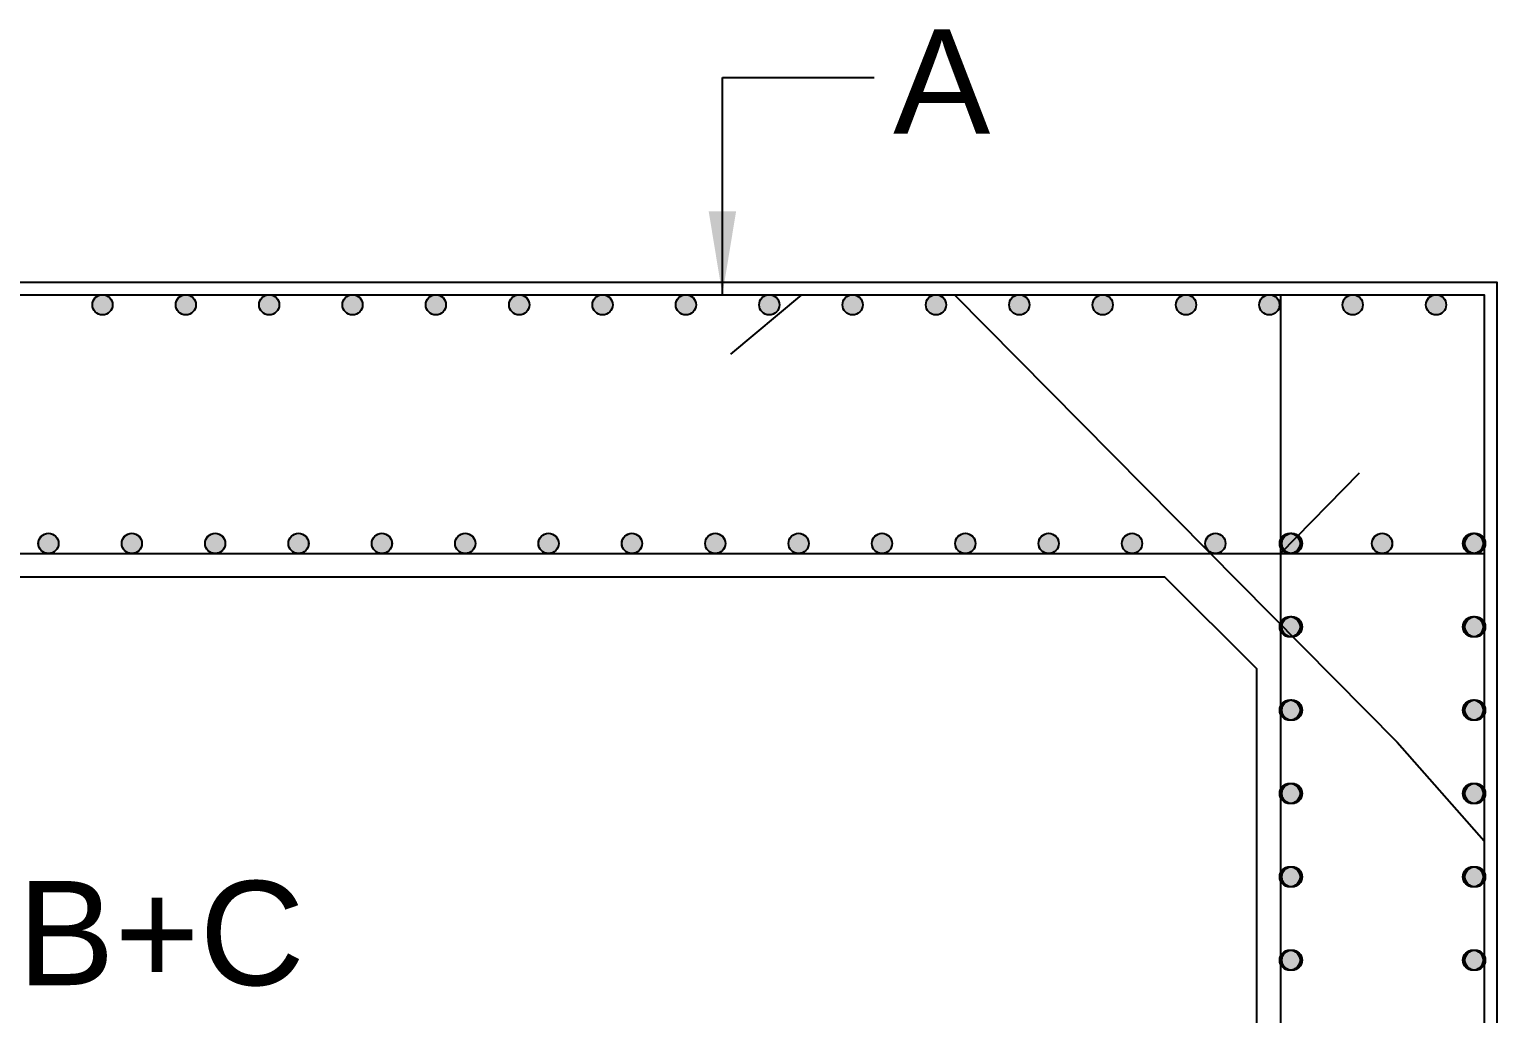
# Model space of a CAD drawing. Header units: millimetres. Extents: x 5124 to 2430164, y 2311 to 45642708.
# Drawn here: x 2378200 to 2381721, y 45624157 to 45626519 of the extents above; entities that cross this region are included whole.
import ezdxf

# ---------------------------------------------------------------- set-up
doc = ezdxf.new("R2010")
doc.units = ezdxf.units.MM
doc.header["$MEASUREMENT"] = 0
doc.layers.add('DRAWING', color=7, linetype='Continuous')
doc.layers.add('TEXT', color=7, linetype='Continuous')
doc.styles.get("Standard").update_dxf_attribs({"font": 'arial.ttf', "height": 280})
doc.dimstyles.get("Standard").update_dxf_attribs({"dimtxt": 225, "dimasz": 200, "dimexe": 0.18, "dimexo": 0.0625, "dimgap": 0.09, "dimtad": 0, "dimdec": 0, "dimzin": 0, "dimdsep": 46, "dimtxsty": 'Standard', "dimcen": 0.09, "dimse1": 1, "dimse2": 1, "dimadec": 0, "dimazin": 0, "dimtfac": 1, "dimtdec": 0, "dimtofl": 0, "dimtmove": 0, "dimatfit": 3, "dimfxl": 1, "dimtolj": 1, "dimtzin": 0, "dimarcsym": 0})

msp = doc.modelspace()

# ---------------------------------------------------------------- hatches: boundary and pattern name
at = {"layer": 'DRAWING'}
for points in [[(2378400.2, 45625857.7, 0.973258), (2378351.7, 45625859.1), (2378351.7, 45625856.4, 0.973258)], [(2378600.2, 45625857.7, 0.973258), (2378551.7, 45625859.1), (2378551.7, 45625856.4, 0.973258)], [(2378800.2, 45625857.7, 0.973258), (2378751.7, 45625859.1), (2378751.7, 45625856.4, 0.973258)], [(2379000.2, 45625857.7, 0.973258), (2378951.7, 45625859.1), (2378951.7, 45625856.4, 0.973258)], [(2379200.2, 45625857.7, 0.973258), (2379151.7, 45625859.1), (2379151.7, 45625856.4, 0.973258)], [(2379400.2, 45625857.7, 0.973258), (2379351.7, 45625859.1), (2379351.7, 45625856.4, 0.973258)], [(2379600.2, 45625857.7, 0.973258), (2379551.7, 45625859.1), (2379551.7, 45625856.4, 0.973258)], [(2379800.2, 45625857.7, 0.973258), (2379751.7, 45625859.1), (2379751.7, 45625856.4, 0.973258)], [(2380000.2, 45625857.7, 0.973258), (2379951.7, 45625859.1), (2379951.7, 45625856.4, 0.973258)], [(2380200.2, 45625857.7, 0.973258), (2380151.7, 45625859.1), (2380151.7, 45625856.4, 0.973258)], [(2380400.2, 45625857.7, 0.973258), (2380351.7, 45625859.1), (2380351.7, 45625856.4, 0.973258)], [(2380600.2, 45625857.7, 0.973258), (2380551.7, 45625859.1), (2380551.7, 45625856.4, 0.973258)], [(2380800.2, 45625857.7, 0.973258), (2380751.7, 45625859.1), (2380751.7, 45625856.4, 0.973258)], [(2381000.2, 45625857.7, 0.973258), (2380951.7, 45625859.1), (2380951.7, 45625856.4, 0.973258)], [(2381200.2, 45625857.7, 0.973258), (2381151.7, 45625859.1), (2381151.7, 45625856.4, 0.973258)], [(2381400.2, 45625857.7, 0.973258), (2381351.7, 45625859.1), (2381351.7, 45625856.4, 0.973258)], [(2381600.2, 45625857.7, 0.973258), (2381551.7, 45625859.1), (2381551.7, 45625856.4, 0.973258)], [(2378270.6, 45625285.2, 0.973258), (2378222.1, 45625286.6), (2378222.1, 45625283.9, 0.973258)], [(2378270.7, 45625285.2, 0.973258), (2378222.1, 45625286.6), (2378222.1, 45625283.9, 0.973258)], [(2378470.6, 45625285.2, 0.973258), (2378422.1, 45625286.6), (2378422.1, 45625283.9, 0.973258)], [(2378470.7, 45625285.2, 0.973258), (2378422.1, 45625286.6), (2378422.1, 45625283.9, 0.973258)], [(2378670.6, 45625285.2, 0.973258), (2378622.1, 45625286.6), (2378622.1, 45625283.9, 0.973258)], [(2378670.7, 45625285.2, 0.973258), (2378622.1, 45625286.6), (2378622.1, 45625283.9, 0.973258)], [(2378870.6, 45625285.2, 0.973258), (2378822.1, 45625286.6), (2378822.1, 45625283.9, 0.973258)], [(2378870.7, 45625285.2, 0.973258), (2378822.1, 45625286.6), (2378822.1, 45625283.9, 0.973258)], [(2379070.6, 45625285.2, 0.973258), (2379022.1, 45625286.6), (2379022.1, 45625283.9, 0.973258)], [(2379070.7, 45625285.2, 0.973258), (2379022.1, 45625286.6), (2379022.1, 45625283.9, 0.973258)], [(2379270.6, 45625285.2, 0.973258), (2379222.1, 45625286.6), (2379222.1, 45625283.9, 0.973258)], [(2379270.7, 45625285.2, 0.973258), (2379222.1, 45625286.6), (2379222.1, 45625283.9, 0.973258)], [(2379470.6, 45625285.2, 0.973258), (2379422.1, 45625286.6), (2379422.1, 45625283.9, 0.973258)], [(2379470.7, 45625285.2, 0.973258), (2379422.1, 45625286.6), (2379422.1, 45625283.9, 0.973258)], [(2379670.6, 45625285.2, 0.973258), (2379622.1, 45625286.6), (2379622.1, 45625283.9, 0.973258)], [(2379670.7, 45625285.2, 0.973258), (2379622.1, 45625286.6), (2379622.1, 45625283.9, 0.973258)], [(2379870.6, 45625285.2, 0.973258), (2379822.1, 45625286.6), (2379822.1, 45625283.9, 0.973258)], [(2379870.7, 45625285.2, 0.973258), (2379822.1, 45625286.6), (2379822.1, 45625283.9, 0.973258)], [(2380070.6, 45625285.2, 0.973258), (2380022.1, 45625286.6), (2380022.1, 45625283.9, 0.973258)], [(2380070.7, 45625285.2, 0.973258), (2380022.1, 45625286.6), (2380022.1, 45625283.9, 0.973258)], [(2380270.6, 45625285.2, 0.973258), (2380222.1, 45625286.6), (2380222.1, 45625283.9, 0.973258)], [(2380270.7, 45625285.2, 0.973258), (2380222.1, 45625286.6), (2380222.1, 45625283.9, 0.973258)], [(2380470.6, 45625285.2, 0.973258), (2380422.1, 45625286.6), (2380422.1, 45625283.9, 0.973258)], [(2380470.7, 45625285.2, 0.973258), (2380422.1, 45625286.6), (2380422.1, 45625283.9, 0.973258)], [(2380670.6, 45625285.2, 0.973258), (2380622.1, 45625286.6), (2380622.1, 45625283.9, 0.973258)], [(2380670.7, 45625285.2, 0.973258), (2380622.1, 45625286.6), (2380622.1, 45625283.9, 0.973258)], [(2380870.6, 45625285.2, 0.973258), (2380822.1, 45625286.6), (2380822.1, 45625283.9, 0.973258)], [(2380870.7, 45625285.2, 0.973258), (2380822.1, 45625286.6), (2380822.1, 45625283.9, 0.973258)], [(2381070.6, 45625285.2, 0.973258), (2381022.1, 45625286.6), (2381022.1, 45625283.9, 0.973258)], [(2381070.7, 45625285.2, 0.973258), (2381022.1, 45625286.6), (2381022.1, 45625283.9, 0.973258)], [(2381249.4, 45625285.2, 0.973258), (2381200.9, 45625286.6), (2381200.9, 45625283.9, 0.973258)], [(2381249.4, 45625285.2, 1), (2381200.9, 45625285.2, 1)], [(2381250.4, 45625285.2, 0.973258), (2381201.9, 45625286.6), (2381201.9, 45625283.9, 0.973258)], [(2381250.4, 45625285.2, 1), (2381201.9, 45625285.2, 1)], [(2381251.4, 45625285.2, 0.973258), (2381202.9, 45625286.6), (2381202.9, 45625283.9, 0.973258)], [(2381251.4, 45625285.2, 1), (2381202.9, 45625285.2, 1)], [(2381252.4, 45625285.2, 0.973258), (2381203.9, 45625286.6), (2381203.9, 45625283.9, 0.973258)], [(2381252.4, 45625285.2, 1), (2381203.9, 45625285.2, 1)], [(2381253.4, 45625285.2, 0.973258), (2381204.9, 45625286.6), (2381204.9, 45625283.9, 0.973258)], [(2381253.4, 45625285.2, 1), (2381204.9, 45625285.2, 1)], [(2381254.4, 45625285.2, 0.973258), (2381205.9, 45625286.6), (2381205.9, 45625283.9, 0.973258)], [(2381254.4, 45625285.2, 1), (2381205.9, 45625285.2, 1)], [(2381470.6, 45625285.2, 0.973258), (2381422.1, 45625286.6), (2381422.1, 45625283.9, 0.973258)], [(2381470.7, 45625285.2, 0.973258), (2381422.1, 45625286.6), (2381422.1, 45625283.9, 0.973258)], [(2381688.8, 45625285.2, 0.973258), (2381640.2, 45625286.6), (2381640.2, 45625283.9, 0.973258)], [(2381688.8, 45625285.2, 1), (2381640.2, 45625285.2, 1)], [(2381689.8, 45625285.2, 0.973258), (2381641.2, 45625286.6), (2381641.2, 45625283.9, 0.973258)], [(2381689.8, 45625285.2, 1), (2381641.2, 45625285.2, 1)], [(2381690.8, 45625285.2, 0.973258), (2381642.2, 45625286.6), (2381642.2, 45625283.9, 0.973258)], [(2381690.8, 45625285.2, 1), (2381642.2, 45625285.2, 1)], [(2381691.8, 45625285.2, 0.973258), (2381643.2, 45625286.6), (2381643.2, 45625283.9, 0.973258)], [(2381691.8, 45625285.2, 1), (2381643.2, 45625285.2, 1)], [(2381692.8, 45625285.2, 0.973258), (2381644.2, 45625286.6), (2381644.2, 45625283.9, 0.973258)], [(2381692.8, 45625285.2, 1), (2381644.2, 45625285.2, 1)], [(2381693.8, 45625285.2, 0.973258), (2381645.2, 45625286.6), (2381645.2, 45625283.9, 0.973258)], [(2381693.8, 45625285.2, 1), (2381645.2, 45625285.2, 1)], [(2381249.4, 45625085.2, 0.973258), (2381200.9, 45625086.6), (2381200.9, 45625083.9, 0.973258)], [(2381249.4, 45625085.2, 1), (2381200.9, 45625085.2, 1)], [(2381250.4, 45625085.2, 0.973258), (2381201.9, 45625086.6), (2381201.9, 45625083.9, 0.973258)], [(2381250.4, 45625085.2, 1), (2381201.9, 45625085.2, 1)], [(2381251.4, 45625085.2, 0.973258), (2381202.9, 45625086.6), (2381202.9, 45625083.9, 0.973258)], [(2381251.4, 45625085.2, 1), (2381202.9, 45625085.2, 1)], [(2381252.4, 45625085.2, 0.973258), (2381203.9, 45625086.6), (2381203.9, 45625083.9, 0.973258)], [(2381252.4, 45625085.2, 1), (2381203.9, 45625085.2, 1)], [(2381253.4, 45625085.2, 0.973258), (2381204.9, 45625086.6), (2381204.9, 45625083.9, 0.973258)], [(2381253.4, 45625085.2, 1), (2381204.9, 45625085.2, 1)], [(2381254.4, 45625085.2, 0.973258), (2381205.9, 45625086.6), (2381205.9, 45625083.9, 0.973258)], [(2381254.4, 45625085.2, 1), (2381205.9, 45625085.2, 1)], [(2381688.8, 45625085.2, 0.973258), (2381640.2, 45625086.6), (2381640.2, 45625083.9, 0.973258)], [(2381688.8, 45625085.2, 1), (2381640.2, 45625085.2, 1)], [(2381689.8, 45625085.2, 0.973258), (2381641.2, 45625086.6), (2381641.2, 45625083.9, 0.973258)], [(2381689.8, 45625085.2, 1), (2381641.2, 45625085.2, 1)], [(2381690.8, 45625085.2, 0.973258), (2381642.2, 45625086.6), (2381642.2, 45625083.9, 0.973258)], [(2381690.8, 45625085.2, 1), (2381642.2, 45625085.2, 1)], [(2381691.8, 45625085.2, 0.973258), (2381643.2, 45625086.6), (2381643.2, 45625083.9, 0.973258)], [(2381691.8, 45625085.2, 1), (2381643.2, 45625085.2, 1)], [(2381692.8, 45625085.2, 0.973258), (2381644.2, 45625086.6), (2381644.2, 45625083.9, 0.973258)], [(2381692.8, 45625085.2, 1), (2381644.2, 45625085.2, 1)], [(2381693.8, 45625085.2, 0.973258), (2381645.2, 45625086.6), (2381645.2, 45625083.9, 0.973258)], [(2381693.8, 45625085.2, 1), (2381645.2, 45625085.2, 1)], [(2381249.4, 45624885.2, 0.973258), (2381200.9, 45624886.6), (2381200.9, 45624883.9, 0.973258)], [(2381249.4, 45624885.2, 1), (2381200.9, 45624885.2, 1)], [(2381250.4, 45624885.2, 0.973258), (2381201.9, 45624886.6), (2381201.9, 45624883.9, 0.973258)], [(2381250.4, 45624885.2, 1), (2381201.9, 45624885.2, 1)], [(2381251.4, 45624885.2, 0.973258), (2381202.9, 45624886.6), (2381202.9, 45624883.9, 0.973258)], [(2381251.4, 45624885.2, 1), (2381202.9, 45624885.2, 1)], [(2381252.4, 45624885.2, 0.973258), (2381203.9, 45624886.6), (2381203.9, 45624883.9, 0.973258)], [(2381252.4, 45624885.2, 1), (2381203.9, 45624885.2, 1)], [(2381253.4, 45624885.2, 0.973258), (2381204.9, 45624886.6), (2381204.9, 45624883.9, 0.973258)], [(2381253.4, 45624885.2, 1), (2381204.9, 45624885.2, 1)], [(2381254.4, 45624885.2, 0.973258), (2381205.9, 45624886.6), (2381205.9, 45624883.9, 0.973258)], [(2381254.4, 45624885.2, 1), (2381205.9, 45624885.2, 1)], [(2381688.8, 45624885.2, 0.973258), (2381640.2, 45624886.6), (2381640.2, 45624883.9, 0.973258)], [(2381688.8, 45624885.2, 1), (2381640.2, 45624885.2, 1)], [(2381689.8, 45624885.2, 0.973258), (2381641.2, 45624886.6), (2381641.2, 45624883.9, 0.973258)], [(2381689.8, 45624885.2, 1), (2381641.2, 45624885.2, 1)], [(2381690.8, 45624885.2, 0.973258), (2381642.2, 45624886.6), (2381642.2, 45624883.9, 0.973258)], [(2381690.8, 45624885.2, 1), (2381642.2, 45624885.2, 1)], [(2381691.8, 45624885.2, 0.973258), (2381643.2, 45624886.6), (2381643.2, 45624883.9, 0.973258)], [(2381691.8, 45624885.2, 1), (2381643.2, 45624885.2, 1)], [(2381692.8, 45624885.2, 0.973258), (2381644.2, 45624886.6), (2381644.2, 45624883.9, 0.973258)], [(2381692.8, 45624885.2, 1), (2381644.2, 45624885.2, 1)], [(2381693.8, 45624885.2, 0.973258), (2381645.2, 45624886.6), (2381645.2, 45624883.9, 0.973258)], [(2381693.8, 45624885.2, 1), (2381645.2, 45624885.2, 1)], [(2381249.4, 45624685.2, 0.973258), (2381200.9, 45624686.6), (2381200.9, 45624683.9, 0.973258)], [(2381249.4, 45624685.2, 1), (2381200.9, 45624685.2, 1)], [(2381250.4, 45624685.2, 0.973258), (2381201.9, 45624686.6), (2381201.9, 45624683.9, 0.973258)], [(2381250.4, 45624685.2, 1), (2381201.9, 45624685.2, 1)], [(2381251.4, 45624685.2, 0.973258), (2381202.9, 45624686.6), (2381202.9, 45624683.9, 0.973258)], [(2381251.4, 45624685.2, 1), (2381202.9, 45624685.2, 1)], [(2381252.4, 45624685.2, 0.973258), (2381203.9, 45624686.6), (2381203.9, 45624683.9, 0.973258)], [(2381252.4, 45624685.2, 1), (2381203.9, 45624685.2, 1)], [(2381253.4, 45624685.2, 0.973258), (2381204.9, 45624686.6), (2381204.9, 45624683.9, 0.973258)], [(2381253.4, 45624685.2, 1), (2381204.9, 45624685.2, 1)], [(2381254.4, 45624685.2, 0.973258), (2381205.9, 45624686.6), (2381205.9, 45624683.9, 0.973258)], [(2381254.4, 45624685.2, 1), (2381205.9, 45624685.2, 1)], [(2381688.8, 45624685.2, 0.973258), (2381640.2, 45624686.6), (2381640.2, 45624683.9, 0.973258)], [(2381688.8, 45624685.2, 1), (2381640.2, 45624685.2, 1)], [(2381689.8, 45624685.2, 0.973258), (2381641.2, 45624686.6), (2381641.2, 45624683.9, 0.973258)], [(2381689.8, 45624685.2, 1), (2381641.2, 45624685.2, 1)], [(2381690.8, 45624685.2, 0.973258), (2381642.2, 45624686.6), (2381642.2, 45624683.9, 0.973258)], [(2381690.8, 45624685.2, 1), (2381642.2, 45624685.2, 1)], [(2381691.8, 45624685.2, 0.973258), (2381643.2, 45624686.6), (2381643.2, 45624683.9, 0.973258)], [(2381691.8, 45624685.2, 1), (2381643.2, 45624685.2, 1)], [(2381692.8, 45624685.2, 0.973258), (2381644.2, 45624686.6), (2381644.2, 45624683.9, 0.973258)], [(2381692.8, 45624685.2, 1), (2381644.2, 45624685.2, 1)], [(2381693.8, 45624685.2, 0.973258), (2381645.2, 45624686.6), (2381645.2, 45624683.9, 0.973258)], [(2381693.8, 45624685.2, 1), (2381645.2, 45624685.2, 1)], [(2381249.4, 45624485.2, 0.973258), (2381200.9, 45624486.6), (2381200.9, 45624483.9, 0.973258)], [(2381249.4, 45624485.2, 1), (2381200.9, 45624485.2, 1)], [(2381250.4, 45624485.2, 0.973258), (2381201.9, 45624486.6), (2381201.9, 45624483.9, 0.973258)], [(2381250.4, 45624485.2, 1), (2381201.9, 45624485.2, 1)], [(2381251.4, 45624485.2, 0.973258), (2381202.9, 45624486.6), (2381202.9, 45624483.9, 0.973258)], [(2381251.4, 45624485.2, 1), (2381202.9, 45624485.2, 1)], [(2381252.4, 45624485.2, 0.973258), (2381203.9, 45624486.6), (2381203.9, 45624483.9, 0.973258)], [(2381252.4, 45624485.2, 1), (2381203.9, 45624485.2, 1)], [(2381253.4, 45624485.2, 0.973258), (2381204.9, 45624486.6), (2381204.9, 45624483.9, 0.973258)], [(2381253.4, 45624485.2, 1), (2381204.9, 45624485.2, 1)], [(2381254.4, 45624485.2, 0.973258), (2381205.9, 45624486.6), (2381205.9, 45624483.9, 0.973258)], [(2381254.4, 45624485.2, 1), (2381205.9, 45624485.2, 1)], [(2381688.8, 45624485.2, 0.973258), (2381640.2, 45624486.6), (2381640.2, 45624483.9, 0.973258)], [(2381688.8, 45624485.2, 1), (2381640.2, 45624485.2, 1)], [(2381689.8, 45624485.2, 0.973258), (2381641.2, 45624486.6), (2381641.2, 45624483.9, 0.973258)], [(2381689.8, 45624485.2, 1), (2381641.2, 45624485.2, 1)], [(2381690.8, 45624485.2, 0.973258), (2381642.2, 45624486.6), (2381642.2, 45624483.9, 0.973258)], [(2381690.8, 45624485.2, 1), (2381642.2, 45624485.2, 1)], [(2381691.8, 45624485.2, 0.973258), (2381643.2, 45624486.6), (2381643.2, 45624483.9, 0.973258)], [(2381691.8, 45624485.2, 1), (2381643.2, 45624485.2, 1)], [(2381692.8, 45624485.2, 0.973258), (2381644.2, 45624486.6), (2381644.2, 45624483.9, 0.973258)], [(2381692.8, 45624485.2, 1), (2381644.2, 45624485.2, 1)], [(2381693.8, 45624485.2, 0.973258), (2381645.2, 45624486.6), (2381645.2, 45624483.9, 0.973258)], [(2381693.8, 45624485.2, 1), (2381645.2, 45624485.2, 1)], [(2381249.4, 45624285.2, 0.973258), (2381200.9, 45624286.6), (2381200.9, 45624283.9, 0.973258)], [(2381249.4, 45624285.2, 1), (2381200.9, 45624285.2, 1)], [(2381250.4, 45624285.2, 0.973258), (2381201.9, 45624286.6), (2381201.9, 45624283.9, 0.973258)], [(2381250.4, 45624285.2, 1), (2381201.9, 45624285.2, 1)], [(2381251.4, 45624285.2, 0.973258), (2381202.9, 45624286.6), (2381202.9, 45624283.9, 0.973258)], [(2381251.4, 45624285.2, 1), (2381202.9, 45624285.2, 1)], [(2381252.4, 45624285.2, 0.973258), (2381203.9, 45624286.6), (2381203.9, 45624283.9, 0.973258)], [(2381252.4, 45624285.2, 1), (2381203.9, 45624285.2, 1)], [(2381253.4, 45624285.2, 0.973258), (2381204.9, 45624286.6), (2381204.9, 45624283.9, 0.973258)], [(2381253.4, 45624285.2, 1), (2381204.9, 45624285.2, 1)], [(2381254.4, 45624285.2, 0.973258), (2381205.9, 45624286.6), (2381205.9, 45624283.9, 0.973258)], [(2381254.4, 45624285.2, 1), (2381205.9, 45624285.2, 1)], [(2381688.8, 45624285.2, 0.973258), (2381640.2, 45624286.6), (2381640.2, 45624283.9, 0.973258)], [(2381688.8, 45624285.2, 1), (2381640.2, 45624285.2, 1)], [(2381689.8, 45624285.2, 0.973258), (2381641.2, 45624286.6), (2381641.2, 45624283.9, 0.973258)], [(2381689.8, 45624285.2, 1), (2381641.2, 45624285.2, 1)], [(2381690.8, 45624285.2, 0.973258), (2381642.2, 45624286.6), (2381642.2, 45624283.9, 0.973258)], [(2381690.8, 45624285.2, 1), (2381642.2, 45624285.2, 1)], [(2381691.8, 45624285.2, 0.973258), (2381643.2, 45624286.6), (2381643.2, 45624283.9, 0.973258)], [(2381691.8, 45624285.2, 1), (2381643.2, 45624285.2, 1)], [(2381692.8, 45624285.2, 0.973258), (2381644.2, 45624286.6), (2381644.2, 45624283.9, 0.973258)], [(2381692.8, 45624285.2, 1), (2381644.2, 45624285.2, 1)], [(2381693.8, 45624285.2, 0.973258), (2381645.2, 45624286.6), (2381645.2, 45624283.9, 0.973258)], [(2381693.8, 45624285.2, 1), (2381645.2, 45624285.2, 1)]]:
    msp.add_hatch(color=256, dxfattribs=at).paths.add_polyline_path(points)

# ---------------------------------------------------------------- linework, layer by layer
for points in [[(2357721.9, 45625911.8), (2381721.3, 45625911.8), (2381721.3, 45619643.6), (2357721.9, 45619643.6)], [(2357751.7, 45625882), (2381691.5, 45625882), (2381691.5, 45619673.4), (2357751.7, 45619673.4)], [(2377142.8, 45625205.2), (2380924.4, 45625205.2), (2381144.7, 45624984.9), (2381144.7, 45620636.7), (2380924.4, 45620416.5), (2377142.8, 45620416.5), (2376922.6, 45620636.7), (2376922.6, 45624984.9)]]:
    msp.add_lwpolyline(points, close=True, dxfattribs=at)
for points in [[(2379883.3, 45625739.5), (2380053.7, 45625882), (2380420.3, 45625882), (2381482.6, 45624808.6), (2381691.5, 45624571.9)], [(2381202.9, 45625882), (2381202.9, 45619673.4)], [(2381202.9, 45625260.9), (2381392.3, 45625454.5)], [(2373248, 45625260.9), (2378413.5, 45625260.9)], [(2378413.5, 45625260.9), (2381691.5, 45625260.9)]]:
    msp.add_lwpolyline(points, dxfattribs=at)
for centre in [(2378375.9, 45625857.7), (2378575.9, 45625857.7), (2378775.9, 45625857.7), (2378975.9, 45625857.7), (2379175.9, 45625857.7), (2379375.9, 45625857.7), (2379575.9, 45625857.7), (2379775.9, 45625857.7), (2379975.9, 45625857.7), (2380175.9, 45625857.7), (2380375.9, 45625857.7), (2380575.9, 45625857.7), (2380775.9, 45625857.7), (2380975.9, 45625857.7), (2381175.9, 45625857.7), (2381375.9, 45625857.7), (2381575.9, 45625857.7), (2378246.3, 45625285.2), (2378246.4, 45625285.2), (2378446.3, 45625285.2), (2378446.4, 45625285.2), (2378646.3, 45625285.2), (2378646.4, 45625285.2), (2378846.3, 45625285.2), (2378846.4, 45625285.2), (2379046.3, 45625285.2), (2379046.4, 45625285.2), (2379246.3, 45625285.2), (2379246.4, 45625285.2), (2379446.3, 45625285.2), (2379446.4, 45625285.2), (2379646.3, 45625285.2), (2379646.4, 45625285.2), (2379846.3, 45625285.2), (2379846.4, 45625285.2), (2380046.3, 45625285.2), (2380046.4, 45625285.2), (2380246.3, 45625285.2), (2380246.4, 45625285.2), (2380446.3, 45625285.2), (2380446.4, 45625285.2), (2380646.3, 45625285.2), (2380646.4, 45625285.2), (2380846.3, 45625285.2), (2380846.4, 45625285.2), (2381046.3, 45625285.2), (2381046.4, 45625285.2), (2381225.1, 45625285.2), (2381225.1, 45625285.2), (2381226.1, 45625285.2), (2381226.1, 45625285.2), (2381227.1, 45625285.2), (2381227.1, 45625285.2), (2381228.1, 45625285.2), (2381228.1, 45625285.2), (2381229.1, 45625285.2), (2381229.1, 45625285.2), (2381230.1, 45625285.2), (2381230.1, 45625285.2), (2381446.3, 45625285.2), (2381446.4, 45625285.2), (2381664.5, 45625285.2), (2381664.5, 45625285.2), (2381665.5, 45625285.2), (2381665.5, 45625285.2), (2381666.5, 45625285.2), (2381666.5, 45625285.2), (2381667.5, 45625285.2), (2381667.5, 45625285.2), (2381668.5, 45625285.2), (2381668.5, 45625285.2), (2381669.5, 45625285.2), (2381669.5, 45625285.2), (2381225.1, 45625085.2), (2381225.1, 45625085.2), (2381226.1, 45625085.2), (2381226.1, 45625085.2), (2381227.1, 45625085.2), (2381227.1, 45625085.2), (2381228.1, 45625085.2), (2381228.1, 45625085.2), (2381229.1, 45625085.2), (2381229.1, 45625085.2), (2381230.1, 45625085.2), (2381230.1, 45625085.2), (2381664.5, 45625085.2), (2381664.5, 45625085.2), (2381665.5, 45625085.2), (2381665.5, 45625085.2), (2381666.5, 45625085.2), (2381666.5, 45625085.2), (2381667.5, 45625085.2), (2381667.5, 45625085.2), (2381668.5, 45625085.2), (2381668.5, 45625085.2), (2381669.5, 45625085.2), (2381669.5, 45625085.2), (2381225.1, 45624885.2), (2381225.1, 45624885.2), (2381226.1, 45624885.2), (2381226.1, 45624885.2), (2381227.1, 45624885.2), (2381227.1, 45624885.2), (2381228.1, 45624885.2), (2381228.1, 45624885.2), (2381229.1, 45624885.2), (2381229.1, 45624885.2), (2381230.1, 45624885.2), (2381230.1, 45624885.2), (2381664.5, 45624885.2), (2381664.5, 45624885.2), (2381665.5, 45624885.2), (2381665.5, 45624885.2), (2381666.5, 45624885.2), (2381666.5, 45624885.2), (2381667.5, 45624885.2), (2381667.5, 45624885.2), (2381668.5, 45624885.2), (2381668.5, 45624885.2), (2381669.5, 45624885.2), (2381669.5, 45624885.2), (2381225.1, 45624685.2), (2381225.1, 45624685.2), (2381226.1, 45624685.2), (2381226.1, 45624685.2), (2381227.1, 45624685.2), (2381227.1, 45624685.2), (2381228.1, 45624685.2), (2381228.1, 45624685.2), (2381229.1, 45624685.2), (2381229.1, 45624685.2), (2381230.1, 45624685.2), (2381230.1, 45624685.2), (2381664.5, 45624685.2), (2381664.5, 45624685.2), (2381665.5, 45624685.2), (2381665.5, 45624685.2), (2381666.5, 45624685.2), (2381666.5, 45624685.2), (2381667.5, 45624685.2), (2381667.5, 45624685.2), (2381668.5, 45624685.2), (2381668.5, 45624685.2), (2381669.5, 45624685.2), (2381669.5, 45624685.2), (2381225.1, 45624485.2), (2381225.1, 45624485.2), (2381226.1, 45624485.2), (2381226.1, 45624485.2), (2381227.1, 45624485.2), (2381227.1, 45624485.2), (2381228.1, 45624485.2), (2381228.1, 45624485.2), (2381229.1, 45624485.2), (2381229.1, 45624485.2), (2381230.1, 45624485.2), (2381230.1, 45624485.2), (2381664.5, 45624485.2), (2381664.5, 45624485.2), (2381665.5, 45624485.2), (2381665.5, 45624485.2), (2381666.5, 45624485.2), (2381666.5, 45624485.2), (2381667.5, 45624485.2), (2381667.5, 45624485.2), (2381668.5, 45624485.2), (2381668.5, 45624485.2), (2381669.5, 45624485.2), (2381669.5, 45624485.2), (2381225.1, 45624285.2), (2381225.1, 45624285.2), (2381226.1, 45624285.2), (2381226.1, 45624285.2), (2381227.1, 45624285.2), (2381227.1, 45624285.2), (2381228.1, 45624285.2), (2381228.1, 45624285.2), (2381229.1, 45624285.2), (2381229.1, 45624285.2), (2381230.1, 45624285.2), (2381230.1, 45624285.2), (2381664.5, 45624285.2), (2381664.5, 45624285.2), (2381665.5, 45624285.2), (2381665.5, 45624285.2), (2381666.5, 45624285.2), (2381666.5, 45624285.2), (2381667.5, 45624285.2), (2381667.5, 45624285.2), (2381668.5, 45624285.2), (2381668.5, 45624285.2), (2381669.5, 45624285.2), (2381669.5, 45624285.2)]:
    msp.add_circle(centre, 24.3, dxfattribs=at)

# ---------------------------------------------------------------- texts
at = {"layer": 'TEXT', "char_height": 250, "attachment_point": 1}
for s, insert, width in [('\\pi1.3353;A', (2380271.9, 45626518.7), 236.129), ('\\pi-3.0613;B+C', (2378175.1, 45624475.2), 643.605)]:
    msp.add_mtext(s, dxfattribs=dict(at, insert=insert, width=width))

# ---------------------------------------------------------------- leaders
at = {"layer": 'DRAWING'}
msp.add_leader([(2379863.4, 45625882), (2379863.4, 45626403.3), (2380227.7, 45626403.3)], dimstyle='Standard', override={"dimgap": 0.09, "dimtad": 0, "dimfxl": 2000}, dxfattribs=at)

doc.saveas('drawing.dxf')
